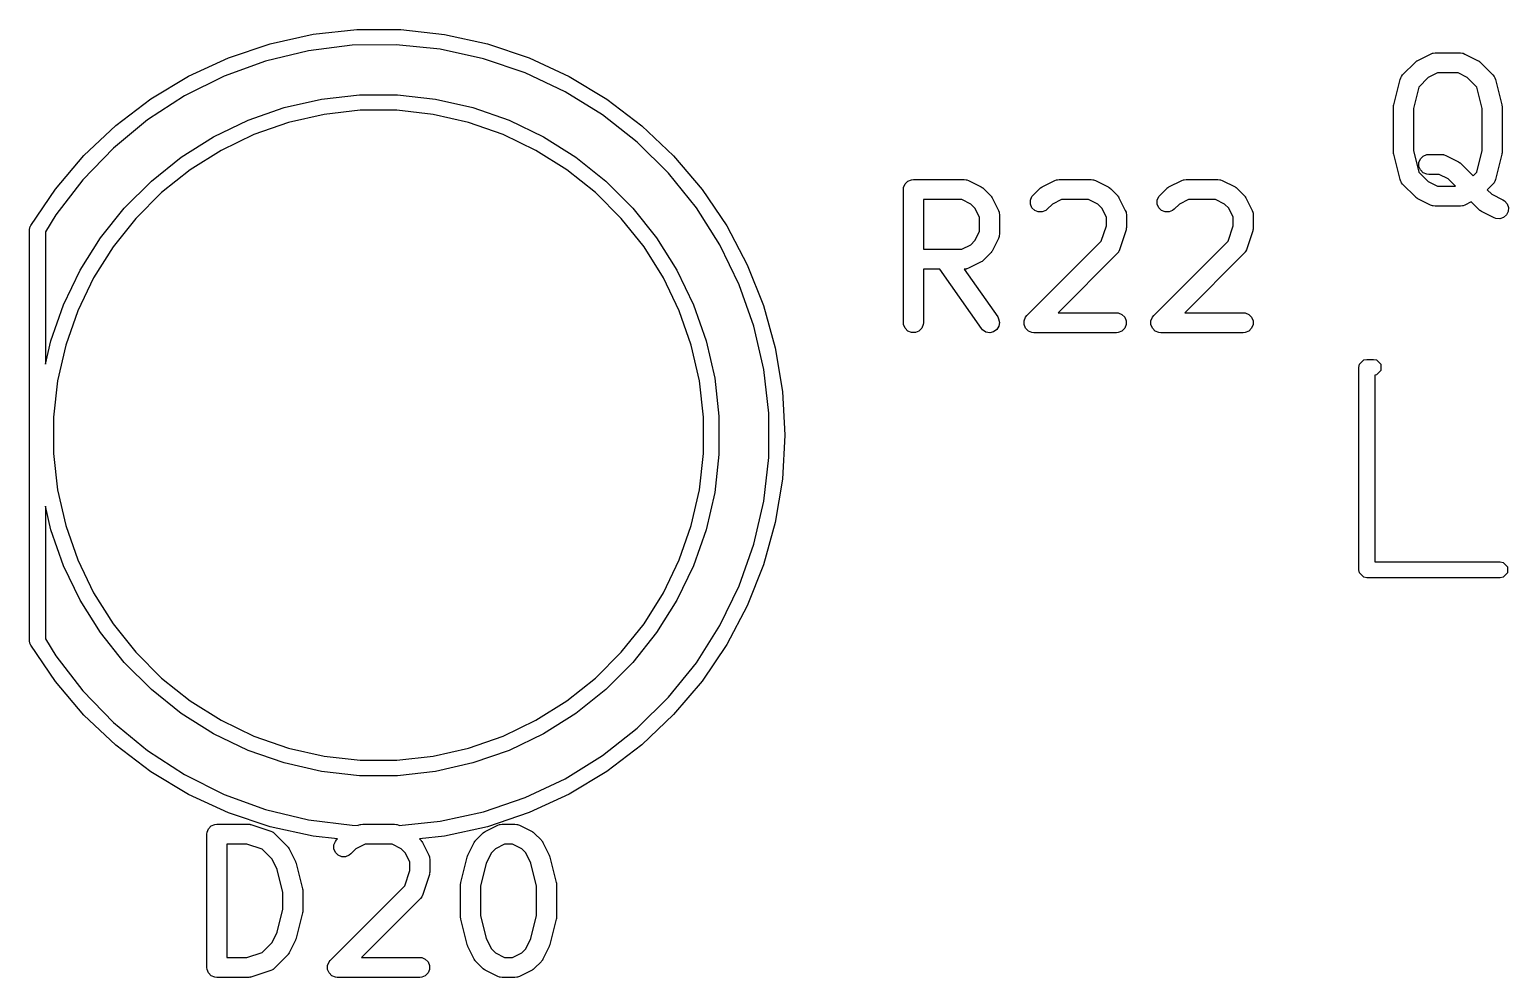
# Model space of a CAD drawing. Header units: millimetres. Extents: x 4 to 152, y 19 to 149.
# Drawn here: x 42.15 to 53.25, y 125.68 to 132.8 of the extents above; entities that cross this region are included whole.
import ezdxf

# ---------------------------------------------------------------- set-up
doc = ezdxf.new("R2010")
doc.units = ezdxf.units.MM
doc.layers.add('F.Silkscreen', color=41, linetype='CONTINUOUS', true_color=0xf2eda1)

msp = doc.modelspace()

# ---------------------------------------------------------------- linework, layer by layer
at = {"layer": 'F.Silkscreen', "linetype": 'CONTINUOUS'}
for p, q in [((44.279169, 132.760247), (44.607347, 132.79566)), ((44.607347, 132.79566), (44.93743, 132.795401)), ((44.93743, 132.795401), (45.265551, 132.759473)), ((43.643837, 132.584477), (43.956741, 132.689577)), ((43.956741, 132.689577), (44.279169, 132.760247)), ((44.9035, 132.681579), (44.57213, 132.677939)), ((45.233167, 132.647836), (44.9035, 132.681579)), ((45.265551, 132.759473), (45.587869, 132.688297)), ((45.587869, 132.688297), (45.900607, 132.582707)), ((43.344124, 132.446178), (43.643837, 132.584477)), ((44.243284, 132.636962), (43.921154, 132.55917)), ((44.57213, 132.677939), (44.243284, 132.636962)), ((45.556928, 132.57714), (45.233167, 132.647836)), ((45.870654, 132.470393), (45.556928, 132.57714)), ((45.900607, 132.582707), (46.200103, 132.443939)), ((52.573602, 132.564644), (52.66884, 132.612263)), ((52.66884, 132.612263), (52.682571, 132.617518)), ((52.682571, 132.617518), (52.68526, 132.61771)), ((52.68526, 132.61771), (52.687749, 132.61874)), ((52.687749, 132.61874), (52.702381, 132.620181)), ((52.702381, 132.620181), (52.892857, 132.620181)), ((52.892857, 132.620181), (52.907489, 132.61874)), ((52.907489, 132.61874), (52.909978, 132.617709)), ((52.909978, 132.617709), (52.912666, 132.617518)), ((52.912666, 132.617518), (52.926398, 132.612263)), ((52.926398, 132.612263), (53.021636, 132.564644)), ((43.921154, 132.55917), (43.609849, 132.445557)), ((46.170345, 132.328956), (45.870654, 132.470393)), ((52.458872, 132.455357), (52.55411, 132.550595)), ((52.55411, 132.550595), (52.55986, 132.555316)), ((52.55986, 132.555316), (52.561159, 132.556812)), ((52.561159, 132.556812), (52.563413, 132.558232)), ((52.563413, 132.558232), (52.565475, 132.559923)), ((52.565475, 132.559923), (52.567307, 132.560682)), ((52.567307, 132.560682), (52.573602, 132.564644)), ((52.720086, 132.470181), (52.65157, 132.435923)), ((52.875152, 132.470181), (52.720086, 132.470181)), ((52.943668, 132.435923), (52.875152, 132.470181)), ((53.021636, 132.564644), (53.027935, 132.56068)), ((53.027935, 132.56068), (53.029763, 132.559922)), ((53.029763, 132.559922), (53.031819, 132.558234)), ((53.031819, 132.558234), (53.034079, 132.556812)), ((53.034079, 132.556812), (53.035378, 132.555314)), ((53.035378, 132.555314), (53.041128, 132.550595)), ((53.041128, 132.550595), (53.136366, 132.455357)), ((43.061111, 132.276301), (43.344124, 132.446178)), ((43.609849, 132.445557), (43.313338, 132.29757)), ((46.200103, 132.443939), (46.482849, 132.273618)), ((52.391525, 132.230038), (52.439144, 132.420514)), ((52.439144, 132.420514), (52.444091, 132.43436)), ((52.444091, 132.43436), (52.447411, 132.438842)), ((52.447411, 132.438842), (52.449545, 132.443992)), ((52.449545, 132.443992), (52.458872, 132.455357)), ((52.579627, 132.363981), (52.539286, 132.202614)), ((52.65157, 132.435923), (52.579627, 132.363981)), ((53.01561, 132.363981), (52.943668, 132.435923)), ((53.055952, 132.202614), (53.01561, 132.363981)), ((53.136366, 132.455357), (53.145694, 132.443992)), ((53.145694, 132.443992), (53.147828, 132.438839)), ((53.147828, 132.438839), (53.151147, 132.43436)), ((53.151147, 132.43436), (53.156094, 132.420514)), ((53.156094, 132.420514), (53.203713, 132.230038)), ((42.798113, 132.076835), (43.061111, 132.276301)), ((43.313338, 132.29757), (43.035402, 132.117097)), ((44.061301, 132.209948), (44.341184, 132.27383)), ((44.341184, 132.27383), (44.62646, 132.305973)), ((44.62646, 132.305973), (44.91354, 132.305973)), ((44.91354, 132.305973), (45.198816, 132.27383)), ((45.198816, 132.27383), (45.478699, 132.209948)), ((46.452179, 132.154632), (46.170345, 132.328956)), ((46.482849, 132.273618), (46.745534, 132.07374)), ((43.79033, 132.115132), (44.061301, 132.209948)), ((44.360641, 132.159316), (44.093457, 132.098333)), ((44.632973, 132.19), (44.360641, 132.159316)), ((44.907027, 132.19), (44.632973, 132.19)), ((45.179359, 132.159316), (44.907027, 132.19)), ((45.446543, 132.098333), (45.179359, 132.159316)), ((45.478699, 132.209948), (45.74967, 132.115132)), ((46.712561, 131.949644), (46.452179, 132.154632)), ((52.389286, 132.211848), (52.389537, 132.214402)), ((52.389286, 131.878515), (52.389286, 132.211848)), ((52.389375, 132.215494), (52.390184, 132.220968)), ((52.389537, 132.214402), (52.389375, 132.215494)), ((52.390184, 132.220968), (52.390727, 132.22648)), ((52.390727, 132.22648), (52.391149, 132.227502)), ((52.391149, 132.227502), (52.391525, 132.230038)), ((52.539286, 132.202614), (52.539286, 131.887749)), ((53.055952, 131.887749), (53.055952, 132.202614)), ((53.203713, 132.230038), (53.204088, 132.227502)), ((53.204088, 132.227502), (53.204511, 132.22648)), ((53.204511, 132.22648), (53.205053, 132.220968)), ((53.205053, 132.220968), (53.205863, 132.215494)), ((53.205863, 132.215494), (53.2057, 132.214402)), ((53.2057, 132.214402), (53.205952, 132.211848)), ((53.205952, 132.211848), (53.205952, 131.878515)), ((42.558211, 131.850116), (42.798113, 132.076835)), ((43.035402, 132.117097), (42.779585, 131.906438)), ((43.53168, 131.990572), (43.79033, 132.115132)), ((44.093457, 132.098333), (43.834781, 132.007818)), ((45.705219, 132.007818), (45.446543, 132.098333)), ((45.74967, 132.115132), (46.00832, 131.990572)), ((46.745534, 132.07374), (46.98508, 131.846645)), ((42.779585, 131.906438), (42.54915, 131.668281)), ((43.288601, 131.837836), (43.53168, 131.990572)), ((43.834781, 132.007818), (43.587866, 131.88891)), ((45.952134, 131.88891), (45.705219, 132.007818)), ((46.00832, 131.990572), (46.251399, 131.837836)), ((46.948173, 131.716607), (46.712561, 131.949644)), ((42.344214, 131.5988), (42.558211, 131.850116)), ((43.064153, 131.658844), (43.288601, 131.837836)), ((43.587866, 131.88891), (43.355817, 131.743104)), ((46.184183, 131.743104), (45.952134, 131.88891)), ((46.251399, 131.837836), (46.475847, 131.658844)), ((46.98508, 131.846645), (47.198683, 131.594993)), ((52.389537, 131.875962), (52.389286, 131.878515)), ((52.389375, 131.874869), (52.389537, 131.875962)), ((52.390184, 131.869396), (52.389375, 131.874869)), ((52.390727, 131.863883), (52.390184, 131.869396)), ((52.391149, 131.862862), (52.390727, 131.863883)), ((52.391525, 131.860325), (52.391149, 131.862862)), ((52.439144, 131.669849), (52.391525, 131.860325)), ((52.539286, 131.887749), (52.579627, 131.726383)), ((52.581203, 131.797909), (52.592402, 131.824945)), ((52.581203, 131.768645), (52.581203, 131.797909)), ((52.592402, 131.824945), (52.613094, 131.845637)), ((52.613094, 131.845637), (52.64013, 131.856836)), ((52.64013, 131.856836), (52.654762, 131.858277)), ((52.654762, 131.858277), (52.75, 131.858277)), ((52.75, 131.858277), (52.764632, 131.856836)), ((52.764632, 131.856836), (52.767121, 131.855805)), ((52.767121, 131.855805), (52.769809, 131.855614)), ((52.769809, 131.855614), (52.783541, 131.850359)), ((52.783541, 131.850359), (52.878779, 131.80274)), ((52.878779, 131.80274), (52.885078, 131.798776)), ((52.885078, 131.798776), (52.886906, 131.798018)), ((52.886906, 131.798018), (52.888962, 131.79633)), ((52.888962, 131.79633), (52.891222, 131.794908)), ((52.891222, 131.794908), (52.892521, 131.79341)), ((52.892521, 131.79341), (52.898271, 131.788691)), ((53.01561, 131.726383), (53.055952, 131.887749)), ((53.203713, 131.860325), (53.156094, 131.669849)), ((53.204088, 131.862862), (53.203713, 131.860325)), ((53.204511, 131.863883), (53.204088, 131.862862)), ((53.205053, 131.869396), (53.204511, 131.863883)), ((53.205863, 131.874869), (53.205053, 131.869396)), ((53.205952, 131.878515), (53.2057, 131.875962)), ((53.2057, 131.875962), (53.205863, 131.874869)), ((43.355817, 131.743104), (43.141552, 131.572234)), ((46.398448, 131.572234), (46.184183, 131.743104)), ((47.156008, 131.458492), (46.948173, 131.716607)), ((52.579627, 131.726383), (52.65157, 131.654439)), ((52.592402, 131.741609), (52.581203, 131.768645)), ((52.613094, 131.720917), (52.592402, 131.741609)), ((52.64013, 131.709718), (52.613094, 131.720917)), ((52.654762, 131.708277), (52.64013, 131.709718)), ((52.732295, 131.708277), (52.654762, 131.708277)), ((52.80081, 131.67402), (52.732295, 131.708277)), ((52.898271, 131.788691), (52.988094, 131.698867)), ((52.988094, 131.698867), (53.01561, 131.726383)), ((42.158629, 131.32583), (42.344214, 131.5988)), ((42.54915, 131.668281), (42.347035, 131.405663)), ((42.861156, 131.455847), (43.064153, 131.658844)), ((43.141552, 131.572234), (42.947766, 131.378448)), ((46.592234, 131.378448), (46.398448, 131.572234)), ((46.475847, 131.658844), (46.678844, 131.455847)), ((47.198683, 131.594993), (47.38384, 131.321733)), ((48.710714, 131.595181), (48.712155, 131.609813)), ((48.710714, 130.595181), (48.710714, 131.595181)), ((48.712155, 131.609813), (48.723354, 131.636849)), ((48.723354, 131.636849), (48.744046, 131.657541)), ((48.744046, 131.657541), (48.771082, 131.66874)), ((48.771082, 131.66874), (48.785714, 131.670181)), ((48.785714, 131.670181), (49.166666, 131.670181)), ((49.166666, 131.670181), (49.181298, 131.66874)), ((49.181298, 131.66874), (49.183787, 131.667709)), ((49.183787, 131.667709), (49.186475, 131.667518)), ((49.186475, 131.667518), (49.200207, 131.662263)), ((49.200207, 131.662263), (49.295445, 131.614644)), ((49.295445, 131.614644), (49.301744, 131.61068)), ((49.301744, 131.61068), (49.303572, 131.609922)), ((49.303572, 131.609922), (49.305628, 131.608234)), ((49.305628, 131.608234), (49.307888, 131.606812)), ((49.307888, 131.606812), (49.309187, 131.605314)), ((49.309187, 131.605314), (49.314937, 131.600595)), ((49.314937, 131.600595), (49.362556, 131.552976)), ((49.685062, 131.552976), (49.732681, 131.600595)), ((49.732681, 131.600595), (49.73843, 131.605314)), ((49.73843, 131.605314), (49.73973, 131.606812)), ((49.73973, 131.606812), (49.741989, 131.608234)), ((49.741989, 131.608234), (49.744046, 131.609922)), ((49.744046, 131.609922), (49.745873, 131.61068)), ((49.745873, 131.61068), (49.752173, 131.614644)), ((49.752173, 131.614644), (49.847411, 131.662263)), ((49.847411, 131.662263), (49.861142, 131.667518)), ((49.861142, 131.667518), (49.863831, 131.66771)), ((49.863831, 131.66771), (49.86632, 131.66874)), ((49.86632, 131.66874), (49.880952, 131.670181)), ((49.880952, 131.670181), (50.119047, 131.670181)), ((50.119047, 131.670181), (50.133679, 131.66874)), ((50.133679, 131.66874), (50.136168, 131.667709)), ((50.136168, 131.667709), (50.138856, 131.667518)), ((50.138856, 131.667518), (50.152588, 131.662263)), ((50.152588, 131.662263), (50.247826, 131.614644)), ((50.247826, 131.614644), (50.254125, 131.61068)), ((50.254125, 131.61068), (50.255953, 131.609922)), ((50.255953, 131.609922), (50.258009, 131.608234)), ((50.258009, 131.608234), (50.260269, 131.606812)), ((50.260269, 131.606812), (50.261568, 131.605314)), ((50.261568, 131.605314), (50.267318, 131.600595)), ((50.267318, 131.600595), (50.314937, 131.552976)), ((50.637443, 131.552976), (50.685062, 131.600595)), ((50.685062, 131.600595), (50.690811, 131.605314)), ((50.690811, 131.605314), (50.692111, 131.606812)), ((50.692111, 131.606812), (50.69437, 131.608234)), ((50.69437, 131.608234), (50.696427, 131.609922)), ((50.696427, 131.609922), (50.698254, 131.61068)), ((50.698254, 131.61068), (50.704554, 131.614644)), ((50.704554, 131.614644), (50.799792, 131.662263)), ((50.799792, 131.662263), (50.813523, 131.667518)), ((50.813523, 131.667518), (50.816212, 131.66771)), ((50.816212, 131.66771), (50.818701, 131.66874)), ((50.818701, 131.66874), (50.833333, 131.670181)), ((50.833333, 131.670181), (51.071428, 131.670181)), ((51.071428, 131.670181), (51.08606, 131.66874)), ((51.08606, 131.66874), (51.088549, 131.667709)), ((51.088549, 131.667709), (51.091237, 131.667518)), ((51.091237, 131.667518), (51.104969, 131.662263)), ((51.104969, 131.662263), (51.200207, 131.614644)), ((51.200207, 131.614644), (51.206506, 131.61068)), ((51.206506, 131.61068), (51.208334, 131.609922)), ((51.208334, 131.609922), (51.21039, 131.608234)), ((51.21039, 131.608234), (51.21265, 131.606812)), ((51.21265, 131.606812), (51.213949, 131.605314)), ((51.213949, 131.605314), (51.219699, 131.600595)), ((51.219699, 131.600595), (51.267318, 131.552976)), ((52.444091, 131.656003), (52.439144, 131.669849)), ((52.44741, 131.651524), (52.444091, 131.656003)), ((52.449544, 131.646372), (52.44741, 131.651524)), ((52.458872, 131.635006), (52.449544, 131.646372)), ((52.55411, 131.539767), (52.458872, 131.635006)), ((52.65157, 131.654439), (52.720086, 131.620181)), ((52.720086, 131.620181), (52.854649, 131.620181)), ((52.854649, 131.620181), (52.80081, 131.67402)), ((53.136367, 131.635007), (53.09416, 131.592801)), ((53.09416, 131.592801), (53.12776, 131.559201)), ((53.145694, 131.646372), (53.136367, 131.635007)), ((53.147827, 131.651524), (53.145694, 131.646372)), ((53.151147, 131.656003), (53.147827, 131.651524)), ((53.156094, 131.669849), (53.151147, 131.656003)), ((49.148961, 131.520181), (48.860714, 131.520181)), ((48.860714, 131.520181), (48.860714, 131.146372)), ((49.217477, 131.485923), (49.148961, 131.520181)), ((49.247884, 131.455516), (49.217477, 131.485923)), ((49.362556, 131.552976), (49.367274, 131.547227)), ((49.367274, 131.547227), (49.368773, 131.545927)), ((49.368773, 131.545927), (49.370194, 131.543668)), ((49.370194, 131.543668), (49.371883, 131.541611)), ((49.371883, 131.541611), (49.37264, 131.539784)), ((49.37264, 131.539784), (49.376605, 131.533484)), ((49.376605, 131.533484), (49.424224, 131.438246)), ((49.664536, 131.514574), (49.675735, 131.541611)), ((49.664536, 131.485312), (49.664536, 131.514574)), ((49.675735, 131.458275), (49.664536, 131.485312)), ((49.675735, 131.541611), (49.685062, 131.552976)), ((49.830141, 131.485923), (49.791128, 131.44691)), ((49.898657, 131.520181), (49.830141, 131.485923)), ((50.101342, 131.520181), (49.898657, 131.520181)), ((50.169858, 131.485923), (50.101342, 131.520181)), ((50.200265, 131.455516), (50.169858, 131.485923)), ((50.314937, 131.552976), (50.319655, 131.547227)), ((50.319655, 131.547227), (50.321154, 131.545927)), ((50.321154, 131.545927), (50.322575, 131.543668)), ((50.322575, 131.543668), (50.324264, 131.541611)), ((50.324264, 131.541611), (50.325021, 131.539784)), ((50.325021, 131.539784), (50.328986, 131.533484)), ((50.328986, 131.533484), (50.376605, 131.438246)), ((50.616917, 131.514574), (50.628116, 131.541611)), ((50.616917, 131.485312), (50.616917, 131.514574)), ((50.628116, 131.458275), (50.616917, 131.485312)), ((50.628116, 131.541611), (50.637443, 131.552976)), ((50.782522, 131.485923), (50.743509, 131.44691)), ((50.851038, 131.520181), (50.782522, 131.485923)), ((51.053723, 131.520181), (50.851038, 131.520181)), ((51.122239, 131.485923), (51.053723, 131.520181)), ((51.152646, 131.455516), (51.122239, 131.485923)), ((51.267318, 131.552976), (51.272036, 131.547227)), ((51.272036, 131.547227), (51.273535, 131.545927)), ((51.273535, 131.545927), (51.274956, 131.543668)), ((51.274956, 131.543668), (51.276645, 131.541611)), ((51.276645, 131.541611), (51.277402, 131.539784)), ((51.277402, 131.539784), (51.281367, 131.533484)), ((51.281367, 131.533484), (51.328986, 131.438246)), ((52.55986, 131.535047), (52.55411, 131.539767)), ((52.561159, 131.53355), (52.55986, 131.535047)), ((52.563413, 131.532131), (52.561159, 131.53355)), ((52.565475, 131.530439), (52.563413, 131.532131)), ((52.567307, 131.529681), (52.565475, 131.530439)), ((52.573602, 131.525718), (52.567307, 131.529681)), ((52.66884, 131.478099), (52.573602, 131.525718)), ((52.682571, 131.472844), (52.66884, 131.478099)), ((52.68526, 131.472653), (52.682571, 131.472844)), ((52.687749, 131.471622), (52.68526, 131.472653)), ((52.702381, 131.470181), (52.687749, 131.471622)), ((52.892857, 131.470181), (52.702381, 131.470181)), ((52.907489, 131.471622), (52.892857, 131.470181)), ((52.909978, 131.472654), (52.907489, 131.471622)), ((52.912666, 131.472844), (52.909978, 131.472654)), ((52.926398, 131.478099), (52.912666, 131.472844)), ((52.973286, 131.501543), (52.926398, 131.478099)), ((53.0303, 131.444529), (52.973286, 131.501543)), ((53.12776, 131.559201), (53.212112, 131.517025)), ((53.212112, 131.517025), (53.224555, 131.509193)), ((53.224555, 131.509193), (53.243728, 131.487085)), ((53.243728, 131.487085), (53.252982, 131.459324)), ((53.252982, 131.459324), (53.250908, 131.430134)), ((42.347035, 131.405663), (42.27, 131.278117)), ((42.682164, 131.231399), (42.861156, 131.455847)), ((42.947766, 131.378448), (42.776896, 131.164183)), ((46.763104, 131.164183), (46.592234, 131.378448)), ((46.678844, 131.455847), (46.857836, 131.231399)), ((47.333417, 131.17859), (47.156008, 131.458492)), ((49.282142, 131.387), (49.247884, 131.455516)), ((49.282142, 131.279553), (49.282142, 131.387)), ((49.424224, 131.438246), (49.429479, 131.424515)), ((49.429479, 131.424515), (49.42967, 131.421826)), ((49.42967, 131.421826), (49.430701, 131.419337)), ((49.430701, 131.419337), (49.432142, 131.404705)), ((49.432142, 131.404705), (49.432142, 131.261848)), ((49.696427, 131.437583), (49.675735, 131.458275)), ((49.723464, 131.426384), (49.696427, 131.437583)), ((49.752726, 131.426384), (49.723464, 131.426384)), ((49.779763, 131.437583), (49.752726, 131.426384)), ((49.791128, 131.44691), (49.779763, 131.437583)), ((50.234523, 131.387), (50.200265, 131.455516)), ((50.234523, 131.321637), (50.234523, 131.387)), ((50.376605, 131.438246), (50.38186, 131.424515)), ((50.38186, 131.424515), (50.382051, 131.421826)), ((50.382051, 131.421826), (50.383082, 131.419337)), ((50.383082, 131.419337), (50.384523, 131.404705)), ((50.384523, 131.404705), (50.384523, 131.309467)), ((50.648808, 131.437583), (50.628116, 131.458275)), ((50.675845, 131.426384), (50.648808, 131.437583)), ((50.705107, 131.426384), (50.675845, 131.426384)), ((50.732144, 131.437583), (50.705107, 131.426384)), ((50.743509, 131.44691), (50.732144, 131.437583)), ((51.186904, 131.387), (51.152646, 131.455516)), ((51.186904, 131.321637), (51.186904, 131.387)), ((51.328986, 131.438246), (51.334241, 131.424515)), ((51.334241, 131.424515), (51.334432, 131.421826)), ((51.334432, 131.421826), (51.335463, 131.419337)), ((51.335463, 131.419337), (51.336904, 131.404705)), ((51.336904, 131.404705), (51.336904, 131.309467)), ((53.03605, 131.439809), (53.0303, 131.444529)), ((53.037349, 131.438312), (53.03605, 131.439809)), ((53.039603, 131.436893), (53.037349, 131.438312)), ((53.041665, 131.435201), (53.039603, 131.436893)), ((53.043497, 131.434443), (53.041665, 131.435201)), ((53.049792, 131.43048), (53.043497, 131.434443)), ((53.14503, 131.382861), (53.049792, 131.43048)), ((53.158761, 131.377606), (53.14503, 131.382861)), ((53.187951, 131.375532), (53.158761, 131.377606)), ((53.215713, 131.384786), (53.187951, 131.375532)), ((53.23782, 131.403959), (53.215713, 131.384786)), ((53.250908, 131.430134), (53.23782, 131.403959)), ((42.15, 131.295), (42.154567, 131.317961)), ((42.15, 128.205), (42.15, 131.295)), ((42.154567, 131.317961), (42.157473, 131.320868)), ((42.157473, 131.320868), (42.158629, 131.32583)), ((42.27, 131.278117), (42.27, 130.283222)), ((47.38384, 131.321733), (47.538382, 131.030063)), ((49.247884, 131.211037), (49.282142, 131.279553)), ((49.429479, 131.242038), (49.424224, 131.228307)), ((49.42967, 131.244728), (49.429479, 131.242038)), ((49.430701, 131.247216), (49.42967, 131.244728)), ((49.432142, 131.261848), (49.430701, 131.247216)), ((50.196351, 131.207124), (50.234523, 131.321637)), ((50.380674, 131.285749), (50.333055, 131.142893)), ((50.382323, 131.293005), (50.380674, 131.285749)), ((50.383082, 131.294835), (50.382323, 131.293005)), ((50.383343, 131.297489), (50.383082, 131.294835)), ((50.383934, 131.300086), (50.383343, 131.297489)), ((50.384523, 131.309467), (50.383793, 131.302061)), ((50.383793, 131.302061), (50.383934, 131.300086)), ((51.148732, 131.207124), (51.186904, 131.321637)), ((51.333055, 131.285749), (51.285436, 131.142893)), ((51.334704, 131.293005), (51.333055, 131.285749)), ((51.335463, 131.294835), (51.334704, 131.293005)), ((51.335724, 131.297489), (51.335463, 131.294835)), ((51.336315, 131.300086), (51.335724, 131.297489)), ((51.336904, 131.309467), (51.336174, 131.302061)), ((51.336174, 131.302061), (51.336315, 131.300086)), ((42.529428, 130.98832), (42.682164, 131.231399)), ((42.776896, 131.164183), (42.63109, 130.932134)), ((46.90891, 130.932134), (46.763104, 131.164183)), ((46.857836, 131.231399), (47.010572, 130.98832)), ((47.478138, 130.880471), (47.333417, 131.17859)), ((48.860714, 131.146372), (49.148961, 131.146372)), ((49.148961, 131.146372), (49.217477, 131.18063)), ((49.217477, 131.18063), (49.247884, 131.211037)), ((49.37264, 131.12677), (49.371883, 131.124942)), ((49.376605, 131.133069), (49.37264, 131.12677)), ((49.424224, 131.228307), (49.376605, 131.133069)), ((49.637443, 130.648214), (50.196351, 131.207124)), ((50.325296, 131.127433), (50.324265, 131.124942)), ((50.327061, 131.129467), (50.325296, 131.127433)), ((50.333055, 131.142893), (50.327061, 131.129467)), ((50.589824, 130.648214), (51.148732, 131.207124)), ((51.277677, 131.127433), (51.276646, 131.124942)), ((51.279442, 131.129467), (51.277677, 131.127433)), ((51.285436, 131.142893), (51.279442, 131.129467)), ((47.538382, 131.030063), (47.6605, 130.723401)), ((49.295445, 131.051909), (49.200207, 131.00429)), ((49.301744, 131.055874), (49.295445, 131.051909)), ((49.303572, 131.056631), (49.301744, 131.055874)), ((49.305628, 131.05832), (49.303572, 131.056631)), ((49.307888, 131.059741), (49.305628, 131.05832)), ((49.309187, 131.06124), (49.307888, 131.059741)), ((49.314937, 131.065958), (49.309187, 131.06124)), ((49.362556, 131.113577), (49.314937, 131.065958)), ((49.367274, 131.119327), (49.362556, 131.113577)), ((49.368773, 131.120626), (49.367274, 131.119327)), ((49.370194, 131.122886), (49.368773, 131.120626)), ((49.371883, 131.124942), (49.370194, 131.122886)), ((50.314937, 131.113577), (49.871542, 130.670181)), ((50.324265, 131.124942), (50.314937, 131.113577)), ((51.267318, 131.113577), (50.823923, 130.670181)), ((51.276646, 131.124942), (51.267318, 131.113577)), ((42.404868, 130.72967), (42.529428, 130.98832)), ((42.63109, 130.932134), (42.512182, 130.685219)), ((47.027818, 130.685219), (46.90891, 130.932134)), ((47.010572, 130.98832), (47.135132, 130.72967)), ((48.98476, 130.996372), (48.860714, 130.996372)), ((48.860714, 130.996372), (48.860714, 130.595181)), ((49.2957, 130.552171), (48.98476, 130.996372)), ((49.181298, 130.997813), (49.167781, 130.996482)), ((49.167781, 130.996482), (49.418585, 130.63819)), ((49.183787, 130.998845), (49.181298, 130.997813)), ((49.186475, 130.999035), (49.183787, 130.998845)), ((49.200207, 131.00429), (49.186475, 130.999035)), ((47.588325, 130.567936), (47.478138, 130.880471)), ((42.310052, 130.458699), (42.404868, 130.72967)), ((42.512182, 130.685219), (42.421667, 130.426543)), ((47.118333, 130.426543), (47.027818, 130.685219)), ((47.135132, 130.72967), (47.229948, 130.458699)), ((47.6605, 130.723401), (47.748764, 130.405338)), ((48.712155, 130.580549), (48.710714, 130.595181)), ((48.723354, 130.553513), (48.712155, 130.580549)), ((48.859273, 130.580549), (48.848074, 130.553513)), ((48.860714, 130.595181), (48.859273, 130.580549)), ((49.418585, 130.63819), (49.425795, 130.625377)), ((49.425795, 130.625377), (49.432124, 130.596806)), ((49.432124, 130.596806), (49.427039, 130.567988)), ((49.616917, 130.609813), (49.628116, 130.636849)), ((49.616917, 130.580549), (49.616917, 130.609813)), ((49.628116, 130.553513), (49.616917, 130.580549)), ((49.628116, 130.636849), (49.637443, 130.648214)), ((49.871542, 130.670181), (50.309523, 130.670181)), ((50.309523, 130.670181), (50.324155, 130.66874)), ((50.324155, 130.66874), (50.351191, 130.657541)), ((50.351191, 130.657541), (50.371883, 130.636849)), ((50.371883, 130.636849), (50.383082, 130.609813)), ((50.383082, 130.580549), (50.371883, 130.553513)), ((50.383082, 130.609813), (50.383082, 130.580549)), ((50.569298, 130.609813), (50.580497, 130.636849)), ((50.569298, 130.580549), (50.569298, 130.609813)), ((50.580497, 130.553513), (50.569298, 130.580549)), ((50.580497, 130.636849), (50.589824, 130.648214)), ((50.823923, 130.670181), (51.261904, 130.670181)), ((51.261904, 130.670181), (51.276536, 130.66874)), ((51.276536, 130.66874), (51.303572, 130.657541)), ((51.303572, 130.657541), (51.324264, 130.636849)), ((51.324264, 130.636849), (51.335463, 130.609813)), ((51.335463, 130.580549), (51.324264, 130.553513)), ((51.335463, 130.609813), (51.335463, 130.580549)), ((47.662573, 130.244971), (47.588325, 130.567936)), ((48.744046, 130.532821), (48.723354, 130.553513)), ((48.771082, 130.521622), (48.744046, 130.532821)), ((48.800346, 130.521622), (48.771082, 130.521622)), ((48.827382, 130.532821), (48.800346, 130.521622)), ((48.848074, 130.553513), (48.827382, 130.532821)), ((49.305271, 130.541011), (49.2957, 130.552171)), ((49.32995, 130.525284), (49.305271, 130.541011)), ((49.358767, 130.520198), (49.32995, 130.525284)), ((49.387338, 130.526528), (49.358767, 130.520198)), ((49.411312, 130.54331), (49.387338, 130.526528)), ((49.427039, 130.567988), (49.411312, 130.54331)), ((49.648808, 130.532821), (49.628116, 130.553513)), ((49.675844, 130.521622), (49.648808, 130.532821)), ((49.690476, 130.520181), (49.675844, 130.521622)), ((50.309523, 130.520181), (49.690476, 130.520181)), ((50.324155, 130.521622), (50.309523, 130.520181)), ((50.351191, 130.532821), (50.324155, 130.521622)), ((50.371883, 130.553513), (50.351191, 130.532821)), ((50.601189, 130.532821), (50.580497, 130.553513)), ((50.628225, 130.521622), (50.601189, 130.532821)), ((50.642857, 130.520181), (50.628225, 130.521622)), ((51.261904, 130.520181), (50.642857, 130.520181)), ((51.276536, 130.521622), (51.261904, 130.520181)), ((51.303572, 130.532821), (51.276536, 130.521622)), ((51.324264, 130.553513), (51.303572, 130.532821)), ((42.27, 130.283222), (42.310052, 130.458699)), ((42.421667, 130.426543), (42.360684, 130.159359)), ((47.179316, 130.159359), (47.118333, 130.426543)), ((47.229948, 130.458699), (47.29383, 130.178816)), ((47.748764, 130.405338), (47.802139, 130.079599)), ((47.699936, 129.915695), (47.662573, 130.244971)), ((52.13, 130.26), (52.134567, 130.282961)), ((52.13, 128.74), (52.13, 130.26)), ((52.134567, 130.282961), (52.167039, 130.315433)), ((52.167039, 130.315433), (52.19, 130.32)), ((52.19, 130.32), (52.24, 130.32)), ((52.24, 130.32), (52.262961, 130.315433)), ((52.262961, 130.315433), (52.295433, 130.282961)), ((52.295433, 130.282961), (52.295433, 130.237039)), ((42.360684, 130.159359), (42.33, 129.887027)), ((47.21, 129.887027), (47.179316, 130.159359)), ((47.29383, 130.178816), (47.325973, 129.89354)), ((52.262961, 130.204567), (52.25, 130.20199)), ((52.25, 130.20199), (52.25, 128.8)), ((52.295433, 130.237039), (52.262961, 130.204567)), ((47.802139, 130.079599), (47.82, 129.75)), ((47.7, 129.75), (47.699936, 129.915695)), ((42.33, 129.887027), (42.33, 129.612973)), ((47.21, 129.612973), (47.21, 129.887027)), ((47.325973, 129.89354), (47.325973, 129.60646)), ((47.699936, 129.584305), (47.7, 129.75)), ((47.82, 129.75), (47.802139, 129.420401)), ((42.33, 129.612973), (42.360684, 129.340641)), ((47.179316, 129.340641), (47.21, 129.612973)), ((47.325973, 129.60646), (47.29383, 129.321184)), ((47.662573, 129.255029), (47.699936, 129.584305)), ((47.802139, 129.420401), (47.748764, 129.094662)), ((42.360684, 129.340641), (42.421667, 129.073457)), ((47.118333, 129.073457), (47.179316, 129.340641)), ((47.29383, 129.321184), (47.229948, 129.041301)), ((47.588325, 128.932064), (47.662573, 129.255029)), ((42.310052, 129.041301), (42.27, 129.216779)), ((42.27, 129.216779), (42.27, 128.221884)), ((42.404868, 128.77033), (42.310052, 129.041301)), ((42.421667, 129.073457), (42.512182, 128.814781)), ((47.027818, 128.814781), (47.118333, 129.073457)), ((47.229948, 129.041301), (47.135132, 128.77033)), ((47.748764, 129.094662), (47.6605, 128.776599)), ((47.478138, 128.619529), (47.588325, 128.932064)), ((42.512182, 128.814781), (42.63109, 128.567866)), ((46.90891, 128.567866), (47.027818, 128.814781)), ((52.25, 128.8), (53.19, 128.8)), ((53.19, 128.8), (53.212961, 128.795433)), ((53.212961, 128.795433), (53.245433, 128.762961)), ((42.529428, 128.51168), (42.404868, 128.77033)), ((47.135132, 128.77033), (47.010572, 128.51168)), ((47.6605, 128.776599), (47.538382, 128.469937)), ((52.134567, 128.717039), (52.13, 128.74)), ((52.167039, 128.684567), (52.134567, 128.717039)), ((52.19, 128.68), (52.167039, 128.684567)), ((53.212961, 128.684567), (53.19, 128.68)), ((53.245433, 128.717039), (53.212961, 128.684567)), ((53.245433, 128.762961), (53.245433, 128.717039)), ((47.333417, 128.32141), (47.478138, 128.619529)), ((53.19, 128.68), (52.19, 128.68)), ((42.682164, 128.268601), (42.529428, 128.51168)), ((42.63109, 128.567866), (42.776896, 128.335817)), ((46.763104, 128.335817), (46.90891, 128.567866)), ((47.010572, 128.51168), (46.857836, 128.268601)), ((47.538382, 128.469937), (47.38384, 128.178267)), ((42.861156, 128.044153), (42.682164, 128.268601)), ((42.776896, 128.335817), (42.947766, 128.121552)), ((46.592234, 128.121552), (46.763104, 128.335817)), ((46.857836, 128.268601), (46.678844, 128.044153)), ((47.156008, 128.041508), (47.333417, 128.32141)), ((42.154567, 128.182039), (42.15, 128.205)), ((42.157473, 128.179133), (42.154567, 128.182039)), ((42.158629, 128.17417), (42.157473, 128.179133)), ((42.344214, 127.9012), (42.158629, 128.17417)), ((42.27, 128.221884), (42.347035, 128.094337)), ((47.38384, 128.178267), (47.198683, 127.905007)), ((42.347035, 128.094337), (42.54915, 127.831719)), ((43.064153, 127.841156), (42.861156, 128.044153)), ((42.947766, 128.121552), (43.141552, 127.927766)), ((46.398448, 127.927766), (46.592234, 128.121552)), ((46.678844, 128.044153), (46.475847, 127.841156)), ((46.948173, 127.783393), (47.156008, 128.041508)), ((43.141552, 127.927766), (43.355817, 127.756896)), ((46.184183, 127.756896), (46.398448, 127.927766)), ((42.558211, 127.649884), (42.344214, 127.9012)), ((42.54915, 127.831719), (42.779585, 127.593562)), ((43.288601, 127.662164), (43.064153, 127.841156)), ((46.475847, 127.841156), (46.251399, 127.662164)), ((47.198683, 127.905007), (46.98508, 127.653355)), ((43.355817, 127.756896), (43.587866, 127.61109)), ((45.952134, 127.61109), (46.184183, 127.756896)), ((46.712561, 127.550356), (46.948173, 127.783393)), ((42.798113, 127.423165), (42.558211, 127.649884)), ((42.779585, 127.593562), (43.035402, 127.382903)), ((43.53168, 127.509428), (43.288601, 127.662164)), ((43.587866, 127.61109), (43.834781, 127.492182)), ((45.705219, 127.492182), (45.952134, 127.61109)), ((46.251399, 127.662164), (46.00832, 127.509428)), ((46.98508, 127.653355), (46.745534, 127.42626)), ((43.79033, 127.384868), (43.53168, 127.509428)), ((43.834781, 127.492182), (44.093457, 127.401667)), ((45.446543, 127.401667), (45.705219, 127.492182)), ((46.00832, 127.509428), (45.74967, 127.384868)), ((46.452179, 127.345368), (46.712561, 127.550356)), ((43.061111, 127.223699), (42.798113, 127.423165)), ((43.035402, 127.382903), (43.313338, 127.20243)), ((44.061301, 127.290052), (43.79033, 127.384868)), ((44.093457, 127.401667), (44.360641, 127.340684)), ((45.179359, 127.340684), (45.446543, 127.401667)), ((45.74967, 127.384868), (45.478699, 127.290052)), ((46.745534, 127.42626), (46.482849, 127.226382)), ((44.341184, 127.22617), (44.061301, 127.290052)), ((44.360641, 127.340684), (44.632973, 127.31)), ((44.632973, 127.31), (44.907027, 127.31)), ((44.907027, 127.31), (45.179359, 127.340684)), ((45.478699, 127.290052), (45.198816, 127.22617)), ((46.170345, 127.171044), (46.452179, 127.345368)), ((43.344124, 127.053822), (43.061111, 127.223699)), ((43.313338, 127.20243), (43.609849, 127.054443)), ((44.62646, 127.194027), (44.341184, 127.22617)), ((44.91354, 127.194027), (44.62646, 127.194027)), ((45.198816, 127.22617), (44.91354, 127.194027)), ((45.870654, 127.029607), (46.170345, 127.171044)), ((46.482849, 127.226382), (46.200103, 127.056061)), ((43.643837, 126.915523), (43.344124, 127.053822)), ((43.609849, 127.054443), (43.921154, 126.94083)), ((45.556928, 126.92286), (45.870654, 127.029607)), ((46.200103, 127.056061), (45.900607, 126.917293)), ((43.956741, 126.810423), (43.643837, 126.915523)), ((43.921154, 126.94083), (44.243284, 126.863038)), ((45.233167, 126.852164), (45.556928, 126.92286)), ((45.900607, 126.917293), (45.587869, 126.811703)), ((43.482155, 126.769813), (43.493354, 126.796849)), ((43.493354, 126.796849), (43.514046, 126.817541)), ((43.514046, 126.817541), (43.541082, 126.82874)), ((43.541082, 126.82874), (43.555714, 126.830181)), ((43.555714, 126.830181), (43.793809, 126.830181)), ((43.793809, 126.830181), (43.801214, 126.829452)), ((43.801214, 126.829452), (43.803189, 126.829592)), ((43.803189, 126.829592), (43.805786, 126.829002)), ((43.805786, 126.829002), (43.808441, 126.82874)), ((43.808441, 126.82874), (43.810272, 126.827982)), ((43.810272, 126.827982), (43.817526, 126.826332)), ((43.817526, 126.826332), (43.960383, 126.778713)), ((44.279169, 126.739753), (43.956741, 126.810423)), ((44.243284, 126.863038), (44.57213, 126.822061)), ((44.57213, 126.822061), (44.616042, 126.821579)), ((44.616042, 126.821579), (44.617411, 126.822263)), ((44.617411, 126.822263), (44.631142, 126.827518)), ((44.631142, 126.827518), (44.633831, 126.82771)), ((44.633831, 126.82771), (44.63632, 126.82874)), ((44.63632, 126.82874), (44.650952, 126.830181)), ((44.650952, 126.830181), (44.889047, 126.830181)), ((44.889047, 126.830181), (44.903679, 126.82874)), ((44.903679, 126.82874), (44.906168, 126.827709)), ((44.906168, 126.827709), (44.908856, 126.827518)), ((44.908856, 126.827518), (44.922588, 126.822263)), ((44.922588, 126.822263), (44.925722, 126.820696)), ((44.925722, 126.820696), (45.233167, 126.852164)), ((45.587869, 126.811703), (45.265551, 126.740527)), ((45.569792, 126.774644), (45.66503, 126.822263)), ((45.66503, 126.822263), (45.678761, 126.827518)), ((45.678761, 126.827518), (45.68145, 126.82771)), ((45.68145, 126.82771), (45.683939, 126.82874)), ((45.683939, 126.82874), (45.698571, 126.830181)), ((45.698571, 126.830181), (45.793809, 126.830181)), ((45.793809, 126.830181), (45.808441, 126.82874)), ((45.808441, 126.82874), (45.81093, 126.827709)), ((45.81093, 126.827709), (45.813618, 126.827518)), ((45.813618, 126.827518), (45.82735, 126.822263)), ((45.82735, 126.822263), (45.922588, 126.774644)), ((43.480714, 126.755181), (43.482155, 126.769813)), ((43.480714, 125.755181), (43.480714, 126.755181)), ((43.960383, 126.778713), (43.973808, 126.772719)), ((43.973808, 126.772719), (43.975843, 126.770954)), ((43.975843, 126.770954), (43.978334, 126.769922)), ((43.978334, 126.769922), (43.989699, 126.760595)), ((43.989699, 126.760595), (44.084937, 126.665357)), ((44.462099, 126.720014), (44.279169, 126.739753)), ((44.434536, 126.674574), (44.445735, 126.701611)), ((44.445735, 126.701611), (44.455062, 126.712976)), ((44.455062, 126.712976), (44.462099, 126.720014)), ((45.265551, 126.740527), (45.077929, 126.719984)), ((45.077929, 126.719984), (45.084937, 126.712976)), ((45.084937, 126.712976), (45.089655, 126.707227)), ((45.089655, 126.707227), (45.091154, 126.705927)), ((45.091154, 126.705927), (45.092575, 126.703668)), ((45.092575, 126.703668), (45.094264, 126.701611)), ((45.094264, 126.701611), (45.095021, 126.699784)), ((45.095021, 126.699784), (45.098986, 126.693484)), ((45.098986, 126.693484), (45.146605, 126.598246)), ((45.441013, 126.598246), (45.488632, 126.693484)), ((45.488632, 126.693484), (45.492596, 126.699784)), ((45.492596, 126.699784), (45.493354, 126.701611)), ((45.493354, 126.701611), (45.495042, 126.703668)), ((45.495042, 126.703668), (45.496464, 126.705927)), ((45.496464, 126.705927), (45.497962, 126.707227)), ((45.497962, 126.707227), (45.502681, 126.712976)), ((45.502681, 126.712976), (45.5503, 126.760595)), ((45.5503, 126.760595), (45.556049, 126.765314)), ((45.556049, 126.765314), (45.557349, 126.766812)), ((45.557349, 126.766812), (45.559608, 126.768234)), ((45.559608, 126.768234), (45.561665, 126.769922)), ((45.561665, 126.769922), (45.563492, 126.77068)), ((45.563492, 126.77068), (45.569792, 126.774644)), ((45.922588, 126.774644), (45.928887, 126.77068)), ((45.928887, 126.77068), (45.930715, 126.769922)), ((45.930715, 126.769922), (45.932771, 126.768234)), ((45.932771, 126.768234), (45.935031, 126.766812)), ((45.935031, 126.766812), (45.93633, 126.765314)), ((45.93633, 126.765314), (45.94208, 126.760595)), ((45.94208, 126.760595), (45.989699, 126.712976)), ((45.989699, 126.712976), (45.994417, 126.707227)), ((45.994417, 126.707227), (45.995916, 126.705927)), ((45.995916, 126.705927), (45.997337, 126.703668)), ((45.997337, 126.703668), (45.999026, 126.701611)), ((45.999026, 126.701611), (45.999783, 126.699784)), ((45.999783, 126.699784), (46.003748, 126.693484)), ((46.003748, 126.693484), (46.051367, 126.598246)), ((43.781639, 126.680181), (43.630714, 126.680181)), ((43.630714, 126.680181), (43.630714, 125.830181)), ((43.896152, 126.64201), (43.781639, 126.680181)), ((43.970265, 126.567897), (43.896152, 126.64201)), ((44.084937, 126.665357), (44.089657, 126.659607)), ((44.089657, 126.659607), (44.091154, 126.658308)), ((44.091154, 126.658308), (44.092573, 126.656054)), ((44.092573, 126.656054), (44.094265, 126.653992)), ((44.094265, 126.653992), (44.095023, 126.65216)), ((44.095023, 126.65216), (44.098986, 126.645865)), ((44.098986, 126.645865), (44.146605, 126.550627)), ((44.434536, 126.645312), (44.434536, 126.674574)), ((44.445735, 126.618275), (44.434536, 126.645312)), ((44.466427, 126.597583), (44.445735, 126.618275)), ((44.493464, 126.586384), (44.466427, 126.597583)), ((44.522726, 126.586384), (44.493464, 126.586384)), ((44.549763, 126.597583), (44.522726, 126.586384)), ((44.561128, 126.60691), (44.549763, 126.597583)), ((44.600141, 126.645923), (44.561128, 126.60691)), ((44.668657, 126.680181), (44.600141, 126.645923)), ((44.871342, 126.680181), (44.668657, 126.680181)), ((44.939858, 126.645923), (44.871342, 126.680181)), ((44.970265, 126.615516), (44.939858, 126.645923)), ((45.004523, 126.547), (44.970265, 126.615516)), ((45.146605, 126.598246), (45.15186, 126.584515)), ((45.15186, 126.584515), (45.152051, 126.581826)), ((45.152051, 126.581826), (45.153082, 126.579337)), ((45.153082, 126.579337), (45.154523, 126.564705)), ((45.387715, 126.392419), (45.435334, 126.582895)), ((45.435334, 126.582895), (45.435719, 126.583975)), ((45.435719, 126.583975), (45.435758, 126.584514)), ((45.435758, 126.584514), (45.438085, 126.590596)), ((45.438085, 126.590596), (45.440281, 126.596741)), ((45.440281, 126.596741), (45.440603, 126.597177)), ((45.440603, 126.597177), (45.441013, 126.598246)), ((45.617353, 126.615516), (45.578859, 126.538529)), ((45.64776, 126.645923), (45.617353, 126.615516)), ((45.716276, 126.680181), (45.64776, 126.645923)), ((45.776104, 126.680181), (45.716276, 126.680181)), ((45.84462, 126.645923), (45.776104, 126.680181)), ((45.875027, 126.615516), (45.84462, 126.645923)), ((45.91352, 126.538529), (45.875027, 126.615516)), ((46.051367, 126.598246), (46.051776, 126.597177)), ((46.051776, 126.597177), (46.052099, 126.596741)), ((46.052099, 126.596741), (46.054291, 126.590605)), ((46.054291, 126.590605), (46.056622, 126.584515)), ((46.056622, 126.584515), (46.05666, 126.583975)), ((46.05666, 126.583975), (46.057046, 126.582895)), ((46.057046, 126.582895), (46.104665, 126.392419)), ((44.008758, 126.49091), (43.970265, 126.567897)), ((44.052142, 126.317376), (44.008758, 126.49091)), ((44.146605, 126.550627), (44.147014, 126.549558)), ((44.147014, 126.549558), (44.147337, 126.549122)), ((44.147337, 126.549122), (44.149529, 126.542986)), ((44.149529, 126.542986), (44.15186, 126.536896)), ((44.15186, 126.536896), (44.151898, 126.536356)), ((44.151898, 126.536356), (44.152284, 126.535276)), ((44.152284, 126.535276), (44.199903, 126.3448)), ((44.966351, 126.367124), (45.004523, 126.481637)), ((45.004523, 126.481637), (45.004523, 126.547)), ((45.154523, 126.469467), (45.153793, 126.462061)), ((45.154523, 126.564705), (45.154523, 126.469467)), ((45.578859, 126.538529), (45.535476, 126.364995)), ((45.956904, 126.364995), (45.91352, 126.538529)), ((44.407443, 125.808214), (44.966351, 126.367124)), ((45.150674, 126.445749), (45.103055, 126.302893)), ((45.152323, 126.453005), (45.150674, 126.445749)), ((45.153082, 126.454835), (45.152323, 126.453005)), ((45.153343, 126.457489), (45.153082, 126.454835)), ((45.153934, 126.460086), (45.153343, 126.457489)), ((45.153793, 126.462061), (45.153934, 126.460086)), ((45.385476, 126.374229), (45.385727, 126.376783)), ((45.385476, 126.136134), (45.385476, 126.374229)), ((45.385565, 126.377875), (45.386374, 126.383349)), ((45.385727, 126.376783), (45.385565, 126.377875)), ((45.386374, 126.383349), (45.386917, 126.388861)), ((45.386917, 126.388861), (45.387339, 126.389883)), ((45.387339, 126.389883), (45.387715, 126.392419)), ((45.535476, 126.364995), (45.535476, 126.145368)), ((45.956904, 126.145368), (45.956904, 126.364995)), ((46.104665, 126.392419), (46.10504, 126.389883)), ((46.10504, 126.389883), (46.105463, 126.388861)), ((46.105463, 126.388861), (46.106005, 126.383349)), ((46.106005, 126.383349), (46.106815, 126.377875)), ((46.106815, 126.377875), (46.106652, 126.376783)), ((46.106652, 126.376783), (46.106904, 126.374229)), ((46.106904, 126.374229), (46.106904, 126.136134)), ((44.052142, 126.192987), (44.052142, 126.317376)), ((44.199903, 126.3448), (44.200278, 126.342264)), ((44.200278, 126.342264), (44.200701, 126.341242)), ((44.200701, 126.341242), (44.201243, 126.33573)), ((44.201243, 126.33573), (44.202053, 126.330256)), ((44.202053, 126.330256), (44.20189, 126.329164)), ((44.20189, 126.329164), (44.202142, 126.32661)), ((44.202142, 126.32661), (44.202142, 126.183753)), ((45.084937, 126.273577), (44.641542, 125.830181)), ((45.094265, 126.284942), (45.084937, 126.273577)), ((45.095296, 126.287433), (45.094265, 126.284942)), ((45.097061, 126.289467), (45.095296, 126.287433)), ((45.103055, 126.302893), (45.097061, 126.289467)), ((44.008758, 126.019453), (44.052142, 126.192987)), ((44.199903, 126.165563), (44.152284, 125.975087)), ((44.200278, 126.1681), (44.199903, 126.165563)), ((44.200701, 126.169121), (44.200278, 126.1681)), ((44.201243, 126.174634), (44.200701, 126.169121)), ((44.202053, 126.180107), (44.201243, 126.174634)), ((44.202142, 126.183753), (44.20189, 126.1812)), ((44.20189, 126.1812), (44.202053, 126.180107)), ((45.385727, 126.133581), (45.385476, 126.136134)), ((45.385565, 126.132488), (45.385727, 126.133581)), ((45.386374, 126.127015), (45.385565, 126.132488)), ((45.535476, 126.145368), (45.578859, 125.971834)), ((45.91352, 125.971834), (45.956904, 126.145368)), ((46.106815, 126.132488), (46.106005, 126.127015)), ((46.106904, 126.136134), (46.106652, 126.133581)), ((46.106652, 126.133581), (46.106815, 126.132488)), ((43.970264, 125.942466), (44.008758, 126.019453)), ((45.386917, 126.121502), (45.386374, 126.127015)), ((45.387339, 126.120481), (45.386917, 126.121502)), ((45.387715, 126.117944), (45.387339, 126.120481)), ((45.435334, 125.927468), (45.387715, 126.117944)), ((46.104665, 126.117944), (46.057046, 125.927468)), ((46.10504, 126.120481), (46.104665, 126.117944)), ((46.105463, 126.121502), (46.10504, 126.120481)), ((46.106005, 126.127015), (46.105463, 126.121502)), ((43.896152, 125.868353), (43.970264, 125.942466)), ((44.146605, 125.959736), (44.098986, 125.864498)), ((44.147014, 125.960806), (44.146605, 125.959736)), ((44.147337, 125.961241), (44.147014, 125.960806)), ((44.149529, 125.967378), (44.147337, 125.961241)), ((44.15186, 125.973467), (44.149529, 125.967378)), ((44.151898, 125.974008), (44.15186, 125.973467)), ((44.152284, 125.975087), (44.151898, 125.974008)), ((45.435719, 125.926389), (45.435334, 125.927468)), ((45.435758, 125.925849), (45.435719, 125.926389)), ((45.438085, 125.919768), (45.435758, 125.925849)), ((45.440281, 125.913622), (45.438085, 125.919768)), ((45.440603, 125.913187), (45.440281, 125.913622)), ((45.441013, 125.912117), (45.440603, 125.913187)), ((45.488632, 125.816879), (45.441013, 125.912117)), ((45.578859, 125.971834), (45.617353, 125.894847)), ((45.875026, 125.894847), (45.91352, 125.971834)), ((46.051367, 125.912117), (46.003748, 125.816879)), ((46.051776, 125.913187), (46.051367, 125.912117)), ((46.052099, 125.913622), (46.051776, 125.913187)), ((46.054291, 125.919759), (46.052099, 125.913622)), ((46.056622, 125.925848), (46.054291, 125.919759)), ((46.05666, 125.926389), (46.056622, 125.925848)), ((46.057046, 125.927468), (46.05666, 125.926389)), ((43.630714, 125.830181), (43.781639, 125.830181)), ((43.781639, 125.830181), (43.896152, 125.868353)), ((44.084938, 125.845007), (43.989699, 125.749767)), ((44.089655, 125.850756), (44.084938, 125.845007)), ((44.091154, 125.852055), (44.089655, 125.850756)), ((44.092575, 125.854314), (44.091154, 125.852055)), ((44.094265, 125.856372), (44.092575, 125.854314)), ((44.095022, 125.858202), (44.094265, 125.856372)), ((44.098986, 125.864498), (44.095022, 125.858202)), ((44.386917, 125.769813), (44.398116, 125.796849)), ((44.398116, 125.796849), (44.407443, 125.808214)), ((44.641542, 125.830181), (45.079523, 125.830181)), ((45.079523, 125.830181), (45.094155, 125.82874)), ((45.094155, 125.82874), (45.121191, 125.817541)), ((45.121191, 125.817541), (45.141883, 125.796849)), ((45.141883, 125.796849), (45.153082, 125.769813)), ((45.492595, 125.810583), (45.488632, 125.816879)), ((45.493353, 125.808753), (45.492595, 125.810583)), ((45.495042, 125.806695), (45.493353, 125.808753)), ((45.496464, 125.804436), (45.495042, 125.806695)), ((45.497962, 125.803137), (45.496464, 125.804436)), ((45.50268, 125.797388), (45.497962, 125.803137)), ((45.550299, 125.749768), (45.50268, 125.797388)), ((45.617353, 125.894847), (45.64776, 125.864439)), ((45.64776, 125.864439), (45.716276, 125.830181)), ((45.716276, 125.830181), (45.776104, 125.830181)), ((45.776104, 125.830181), (45.844619, 125.864439)), ((45.844619, 125.864439), (45.875026, 125.894847)), ((45.989699, 125.797387), (45.942081, 125.749768)), ((45.994417, 125.803137), (45.989699, 125.797387)), ((45.995916, 125.804436), (45.994417, 125.803137)), ((45.997337, 125.806695), (45.995916, 125.804436)), ((45.999027, 125.808753), (45.997337, 125.806695)), ((45.999784, 125.810583), (45.999027, 125.808753)), ((46.003748, 125.816879), (45.999784, 125.810583)), ((43.482155, 125.740549), (43.480714, 125.755181)), ((43.493354, 125.713513), (43.482155, 125.740549)), ((43.514046, 125.692821), (43.493354, 125.713513)), ((43.541082, 125.681622), (43.514046, 125.692821)), ((43.960383, 125.731649), (43.817526, 125.68403)), ((43.973808, 125.737643), (43.960383, 125.731649)), ((43.975843, 125.739409), (43.973808, 125.737643)), ((43.978334, 125.74044), (43.975843, 125.739409)), ((43.989699, 125.749767), (43.978334, 125.74044)), ((44.386917, 125.740549), (44.386917, 125.769813)), ((44.398116, 125.713513), (44.386917, 125.740549)), ((44.418808, 125.692821), (44.398116, 125.713513)), ((44.445844, 125.681622), (44.418808, 125.692821)), ((45.121191, 125.692821), (45.094155, 125.681622)), ((45.141883, 125.713513), (45.121191, 125.692821)), ((45.153082, 125.740549), (45.141883, 125.713513)), ((45.153082, 125.769813), (45.153082, 125.740549)), ((45.556048, 125.74505), (45.550299, 125.749768)), ((45.557349, 125.74355), (45.556048, 125.74505)), ((45.559608, 125.742128), (45.557349, 125.74355)), ((45.561665, 125.74044), (45.559608, 125.742128)), ((45.563492, 125.739683), (45.561665, 125.74044)), ((45.569792, 125.735718), (45.563492, 125.739683)), ((45.66503, 125.688099), (45.569792, 125.735718)), ((45.678761, 125.682844), (45.66503, 125.688099)), ((45.82735, 125.688099), (45.813618, 125.682844)), ((45.922588, 125.735718), (45.82735, 125.688099)), ((45.928887, 125.739683), (45.922588, 125.735718)), ((45.930715, 125.74044), (45.928887, 125.739683)), ((45.932771, 125.742128), (45.930715, 125.74044)), ((45.935031, 125.74355), (45.932771, 125.742128)), ((45.936331, 125.74505), (45.935031, 125.74355)), ((45.942081, 125.749768), (45.936331, 125.74505)), ((43.555714, 125.680181), (43.541082, 125.681622)), ((43.793809, 125.680181), (43.555714, 125.680181)), ((43.801214, 125.680911), (43.793809, 125.680181)), ((43.803189, 125.68077), (43.801214, 125.680911)), ((43.805786, 125.681361), (43.803189, 125.68077)), ((43.808441, 125.681622), (43.805786, 125.681361)), ((43.810272, 125.682381), (43.808441, 125.681622)), ((43.817526, 125.68403), (43.810272, 125.682381)), ((44.460476, 125.680181), (44.445844, 125.681622)), ((45.079523, 125.680181), (44.460476, 125.680181)), ((45.094155, 125.681622), (45.079523, 125.680181)), ((45.68145, 125.682653), (45.678761, 125.682844)), ((45.683939, 125.681622), (45.68145, 125.682653)), ((45.698571, 125.680181), (45.683939, 125.681622)), ((45.793809, 125.680181), (45.698571, 125.680181)), ((45.808441, 125.681622), (45.793809, 125.680181)), ((45.81093, 125.682654), (45.808441, 125.681622)), ((45.813618, 125.682844), (45.81093, 125.682654))]:
    msp.add_line(p, q, dxfattribs=at)

doc.saveas('drawing.dxf')
